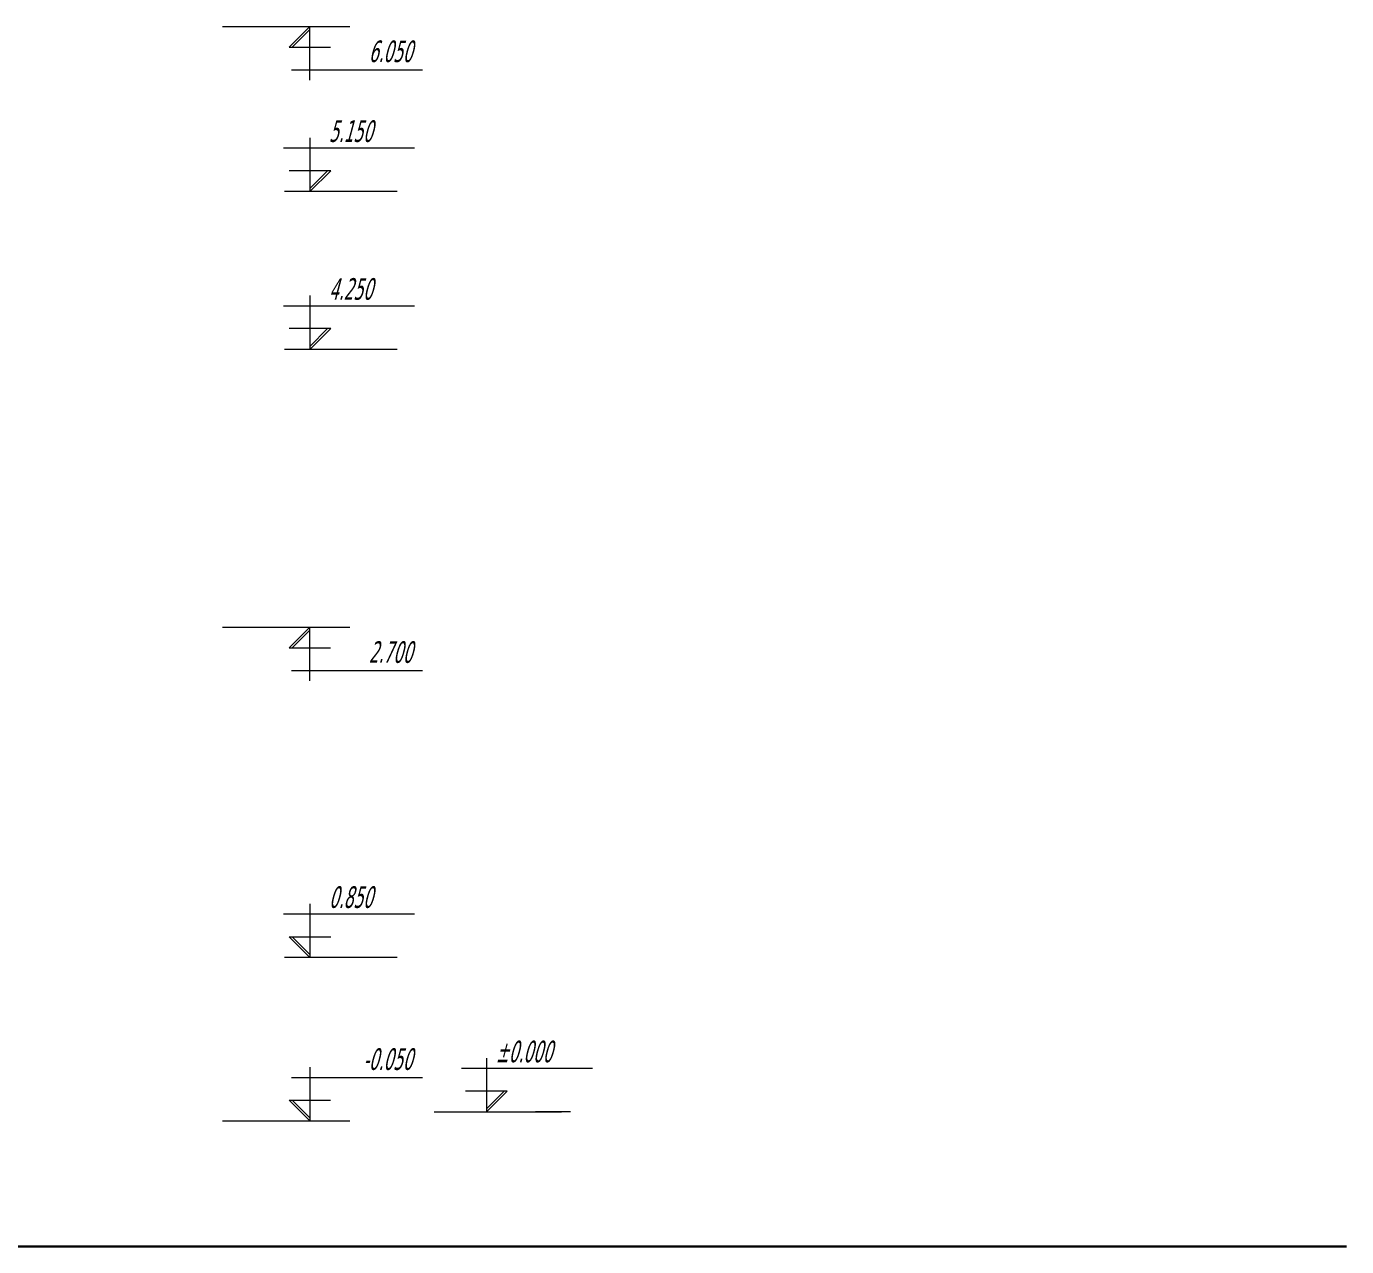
# Model space of a CAD drawing. Header units: millimetres. Extents: x 574812 to 785403, y 231698 to 285481.
# Drawn here: x 691756 to 699108, y 269263 to 276059 of the extents above; entities that cross this region are included whole.
import ezdxf

# ---------------------------------------------------------------- set-up
doc = ezdxf.new("R2010")
doc.units = ezdxf.units.MM
doc.layers.add('Баллюстрада', color=7, linetype='Continuous', lineweight=5)
doc.layers.add('ОТМЕТКИ', color=240, linetype='Continuous', lineweight=5)
doc.styles.get("Standard").update_dxf_attribs({"font": 'TAHOMA.TTF', "width": 0.6, "oblique": 15, "height": 220})

msp = doc.modelspace()

# ---------------------------------------------------------------- linework, layer by layer
at = {"layer": 'Баллюстрада', "lineweight": 30}
msp.add_line((661107.7, 269263.1), (699107.7, 269263.1), dxfattribs=at)
at = {"layer": 'ОТМЕТКИ', "linetype": 'ByBlock', "ltscale": 10}
for p, q in [((692847.7, 276058.9), (693557.2, 276058.9)), ((693334.4, 276058.9), (693218.5, 275943)), ((693334.4, 275759.1), (693334.4, 276058.9)), ((693334.4, 276042), (693235.4, 275943)), ((693218.5, 275943), (693450.3, 275943)), ((693232.3, 275817.4), (693961.3, 275817.4)), ((693334.6, 275438.8), (693334.6, 275138.9)), ((693917.2, 275380.5), (693188.3, 275380.5)), ((693450.5, 275254.9), (693218.7, 275254.9)), ((693334.6, 275138.9), (693450.5, 275254.9)), ((693334.6, 275155.9), (693433.6, 275254.9)), ((693821.3, 275138.9), (693193.1, 275138.9)), ((693334.6, 274559.6), (693334.6, 274259.8)), ((693917.2, 274501.3), (693188.3, 274501.3)), ((693450.5, 274375.7), (693218.7, 274375.7)), ((693334.6, 274259.8), (693450.5, 274375.7)), ((693334.6, 274276.8), (693433.6, 274375.7)), ((693821.3, 274259.8), (693193.1, 274259.8)), ((692847.7, 272713.2), (693557.2, 272713.2)), ((693334.4, 272713.2), (693218.5, 272597.2)), ((693334.4, 272696.2), (693235.4, 272597.2)), ((693334.4, 272413.3), (693334.4, 272713.2)), ((693218.5, 272597.2), (693450.3, 272597.2)), ((693232.3, 272471.7), (693961.3, 272471.7)), ((693334.6, 271172.8), (693334.6, 270873)), ((693917.2, 271114.5), (693188.3, 271114.5)), ((693334.6, 270873), (693218.7, 270988.9)), ((693218.7, 270988.9), (693450.5, 270988.9)), ((693334.6, 270890), (693235.6, 270988.9)), ((693821.3, 270873), (693193.1, 270873)), ((693334.4, 270263), (693334.4, 269963.1)), ((694907.6, 270254.6), (694178.7, 270254.6)), ((694317.4, 270313), (694317.4, 270013.1)), ((693232.3, 270204.6), (693961.3, 270204.6)), ((694433.3, 270129.1), (694201.4, 270129.1)), ((694317.4, 270013.1), (694433.3, 270129.1)), ((694317.4, 270030.1), (694416.3, 270129.1)), ((693334.4, 269963.1), (693218.5, 270079.1)), ((693218.5, 270079.1), (693450.3, 270079.1)), ((693334.4, 269980.1), (693235.4, 270079.1)), ((692847.7, 269963.1), (693557.2, 269963.1)), ((694026.3, 270013.1), (694735.8, 270013.1)), ((694786.8, 270013.1), (694590.5, 270013.1))]:
    msp.add_line(p, q, dxfattribs=at)

# ---------------------------------------------------------------- texts
at = {"layer": 'ОТМЕТКИ', "linetype": 'ByBlock', "ltscale": 10, "char_height": 120, "width": 582}
for s, insert, attachment_point in [('6.050', (693905.4, 275980.3), 3), ('5.1{\\fTahoma|b0|i0|c204|p34;5}0', (693440.7, 275535.8), 1), ('4.2{\\fTahoma|b0|i0|c204|p34;5}0', (693440.7, 274656.6), 1), ('2.7{\\fTahoma|b0|i0|c204|p34;0}0', (693905.4, 272634.5), 3), ('0.850', (693440.7, 271269.8), 1), ('±0.000', (694370, 270409.9), 1), ('-0.050', (693905.4, 270367.5), 3)]:
    msp.add_mtext(s, dxfattribs=dict(at, insert=insert, attachment_point=attachment_point))

doc.saveas('drawing.dxf')
